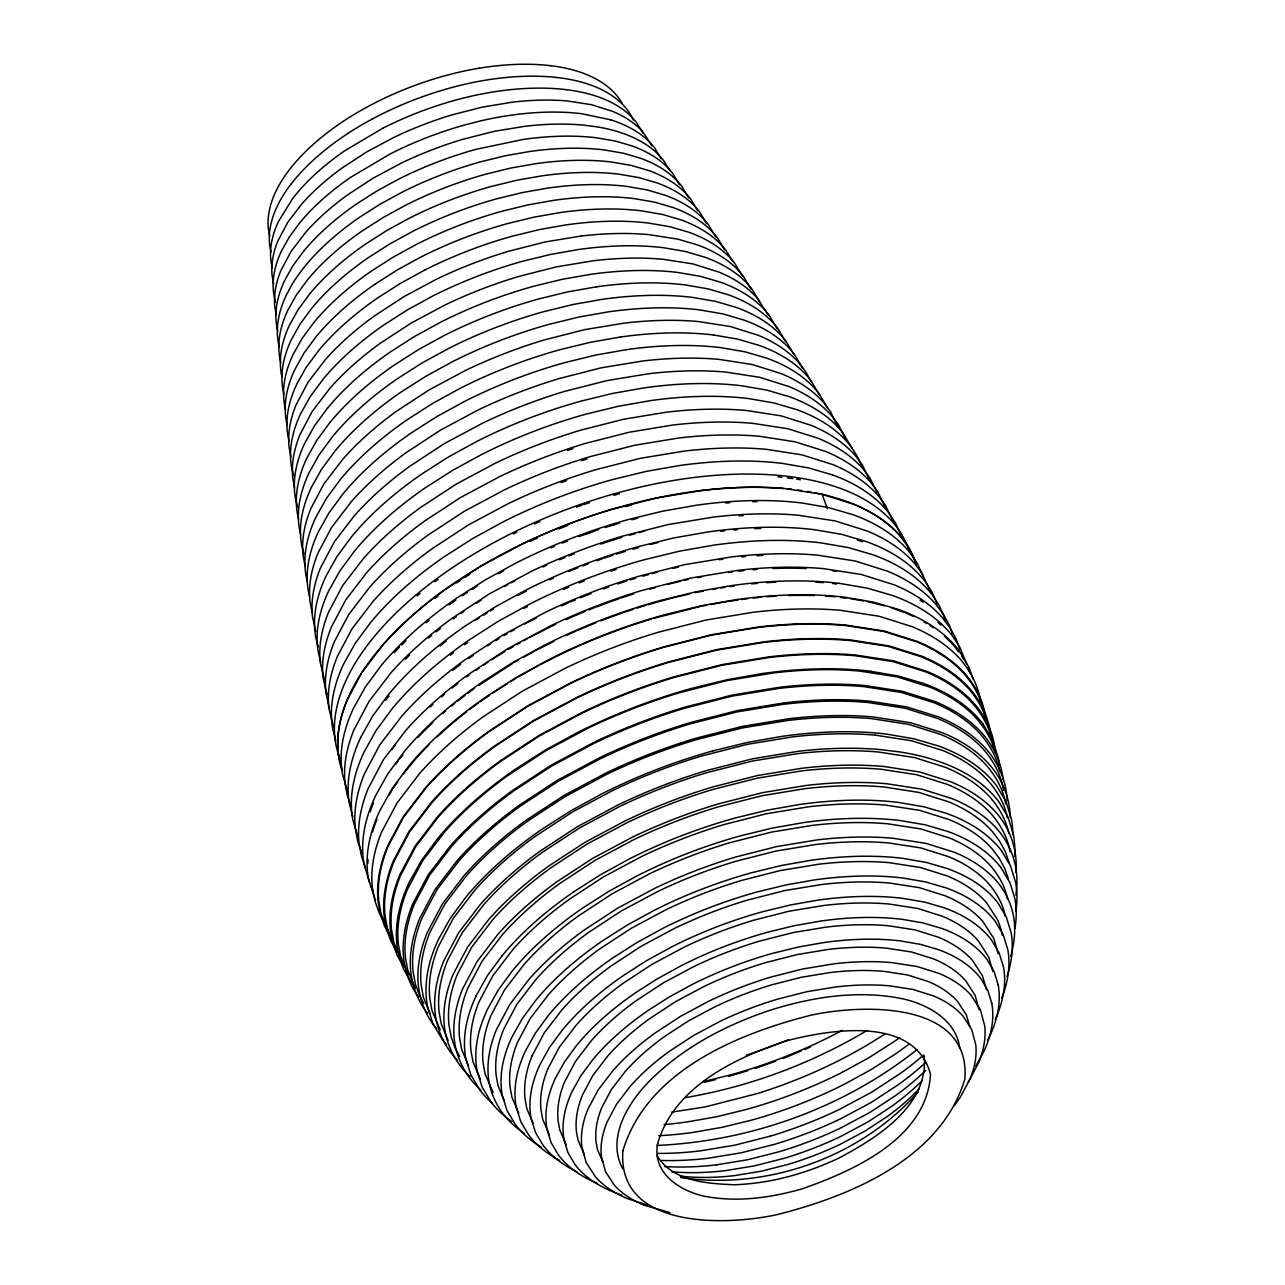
<?xml version="1.0" encoding="UTF-8"?>
<svg xmlns="http://www.w3.org/2000/svg" width="1285" height="1285" viewBox="0 0 1285 1285"><rect width="100%" height="100%" fill="white"/><g stroke="black" fill="none" stroke-linecap="round" stroke-linejoin="round"><path stroke-width="1.5" d="M394.238 860.886L409.658 831.781L432.049 802.531A322.246 163.548 -20.2 0 1 494.918 746.408L533.805 720.933L576.563 698.092A322.246 163.548 -20.2 0 1 669.148 662.257L716.661 650.146L763.451 642.436A322.246 163.548 -20.2 0 1 850.397 640.572L888.385 646.435L921.329 656.812A322.246 163.548 -20.2 0 1 969.42 689.627C978.383 700.357 985.579 712.918 988.229 726.764M532.167 1055.692L544.246 1032.899L561.802 1009.962A252.502 128.147 -20.2 0 1 611.066 965.999L641.536 946.033L675.043 928.139A252.502 128.163 -20.2 0 1 747.597 900.046L784.814 890.569L821.484 884.53A252.502 128.163 -20.2 0 1 889.622 883.052L919.369 887.662L945.198 895.79A252.502 128.163 -20.2 0 1 982.88 921.506L993.803 938.435L998.188 953.695M547.828 1068.911L559.361 1047.146L576.13 1025.253A241.146 122.38 -20.2 0 1 623.177 983.25L652.266 964.2L684.279 947.093A241.146 122.396 -20.2 0 1 753.556 920.269L789.102 911.21L824.135 905.443A241.146 122.396 -20.2 0 1 889.188 904.046L917.618 908.447L942.274 916.205A241.146 122.38 -20.2 0 1 978.254 940.765L988.695 956.939L992.887 971.508M360.7 737.429L372.698 716.002L388.536 694.478A314.777 159.758 -20.2 0 1 465.363 625.907L494.339 607.387L525.469 590.329A314.777 159.758 -20.2 0 1 638.613 546.543L673.517 538.013L708.019 531.942A314.777 159.758 -20.2 0 1 814.256 529.661M476.141 995.779L487.288 975.829L502.049 955.799M987.651 1040.336L989.675 1036.256A240.407 122.011 -20.2 0 0 998.188 984.969M389.243 794.933L392.118 790.05M968.392 1082.034L978.656 1062.647A214.724 108.984 -20.2 0 0 984.744 1026.024L980.407 1009.705L971.107 995.297A214.724 108.984 -20.2 0 0 939.062 973.436L917.105 966.513L891.79 962.61A214.724 108.984 -20.2 0 0 833.853 963.846L802.675 968.986L771.016 977.05A214.724 108.984 -20.2 0 0 709.32 1000.935L680.825 1016.162L654.916 1033.124A214.724 108.984 -20.2 0 0 613.025 1070.534L598.103 1090.017L587.823 1109.405A214.724 108.984 -20.2 0 0 581.752 1146.043L586.088 1162.363L595.389 1176.755A214.724 108.984 -20.2 0 0 627.433 1198.632L647.479 1205.025M975.813 1066.02L983.7 1051.805A227.879 115.65 -20.2 0 0 991.747 1003.183M391.877 749.749L395.314 744.898M395.796 764.189L398.093 760.945M393.065 788.428L397.691 781.89M954.161 1105.855L960.57 1096.78L970.111 1078.757A199.496 101.242 -20.2 0 0 975.765 1044.737L971.733 1029.574L963.091 1016.194A199.496 101.242 -20.2 0 0 933.328 995.875L912.928 989.45L889.413 985.82A199.496 101.242 -20.2 0 0 835.587 986.976L806.627 991.747L777.216 999.248A199.496 101.242 -20.2 0 0 719.889 1021.43L693.418 1035.582L669.34 1051.339A199.496 101.242 -20.2 0 0 630.421 1086.082L616.559 1104.201L607.018 1122.207A199.496 101.258 -20.2 0 0 601.364 1156.243L605.396 1171.406L614.037 1184.786A199.496 101.242 -20.2 0 0 643.801 1205.089M918.165 1091.929C860.613 1157.367 766.776 1190.472 680.745 1177.542M303.678 251.185L292.771 265.979L284.531 280.724A216.523 109.9 -20.2 0 0 276.869 326.92L277.801 331.112M309.701 293.944L298.184 309.573L289.478 325.153A228.714 116.084 -20.2 0 0 281.383 373.951M327.563 408.1L314.52 425.801L304.657 443.437A259.024 131.472 -20.2 0 0 295.502 498.709L297.606 506.981M385.548 700.277L389.066 696.004M399.233 759.307L402.848 754.938M403.458 773.731L415.521 759.098A322.953 163.918 -20.2 0 1 429.158 744.609M917.121 1049.556C843.554 1108.055 750.328 1141.337 656.587 1145.465M449.14 604.882L452.449 602.617M462.359 595.774L467.322 592.369M453.203 618.824L456.255 616.72M460.833 613.571L463.885 611.467M464.64 644.668L467.724 642.548M468.656 658.562L473.314 655.35M475.932 670.368L479.064 668.216M483.754 664.987L488.445 661.743M478.711 685.467L512.811 663.301M480.108 701.771L489.585 695.233M492.733 693.065L507.479 683.572M374.754 284.338L396.904 270.187L420.677 257.161A240.488 122.059 -20.2 0 1 507.109 223.702L533.789 217.197L560.148 212.555A240.488 122.059 -20.2 0 1 641.311 210.82L662.337 214.418L681.211 219.944A240.488 122.059 -20.2 0 1 726.105 250.591L732.739 261.514M573.544 891.967L600.513 874.748L629.489 858.878A292.98 148.707 -20.2 0 1 734.795 818.111L767.29 810.176L799.399 804.522A292.98 148.707 -20.2 0 1 898.279 802.402L923.899 806.803L946.9 813.517A292.98 148.707 -20.2 0 1 1001.577 850.847M866.957 1030.538C811.188 1063.739 749.251 1086.837 685.226 1097.663M472.125 589.381L475.322 587.374M476.349 603.211L481.184 600.191M475.755 620.109L479 618.085M483.867 615.065L487.111 613.041M490.356 611.017L493.601 608.994M487.481 645.809L490.774 643.769M495.705 640.701L498.998 638.645M491.753 659.687L504.989 651.447M510.82 681.484L515.831 678.368M498.291 573.801L501.648 571.905M504.379 586.57L507.768 584.675M503.929 635.577L507.366 633.65M510.82 631.706L514.273 629.762M508.298 649.391L513.502 646.467M516.972 644.524L520.441 642.564M523.911 640.621L527.38 638.661M514.562 662.321L518.048 660.361M523.284 657.422L533.741 651.543M517.502 677.34L538.511 665.518M382.978 128.131L344.862 150.682A199.336 101.162 -20.2 0 0 292.546 198.725L278.492 221.422A199.336 101.162 -20.2 0 0 272.291 267.89M424.548 270.171L400.39 283.407L377.902 297.767A244.311 124.002 -20.2 0 0 318.294 350.998L305.975 367.703L296.674 384.344A244.311 123.986 -20.2 0 0 288.033 436.466L289.077 441.189M544.005 645.439L512.185 662.867L482.534 681.805A321.973 163.42 -20.2 0 0 403.972 751.966L387.749 773.972L375.493 795.897A321.973 163.42 -20.2 0 0 364.105 864.58L369.695 882.763M842.366 1030.361L832.792 1035.341A284.692 144.498 -20.2 0 1 730.458 1074.951L702.397 1081.874M842.334 1072.284L868.805 1057.764L893.461 1042.023A267.794 135.921 -20.2 0 0 899.693 1037.638M513.406 533.934L516.843 532.199M511.141 582.764L514.659 580.981M517.421 595.614L526.272 591.132M523.766 608.496L527.332 606.681M524.617 623.948L536.198 618.069M529.115 637.697L550.751 626.711A319.949 162.392 -20.2 0 1 555.843 624.285M535.411 650.692L553.819 641.36M540.198 664.666L560.356 654.434A322.953 163.918 -20.2 0 1 581.141 644.909M783.095 1058.487L801.278 1050.889M804.924 1049.379L810.369 1047.098M755.195 1068.461L775.658 1061.153M728.836 1076.332L747.661 1070.71M613.796 495.287L619.418 493.729M631.899 519.75L637.617 518.176M629.538 535.251L635.288 533.644M639.127 532.584L644.877 530.994M632.862 549.225L638.645 547.619M642.885 576.178L648.299 574.668M651.913 573.672L657.326 572.178M649.953 589.108L655.398 587.598M647.913 604.721L669.806 598.665M653.149 618.519L700.759 606.375M770.374 1136.117L734.827 1145.176L699.811 1150.942A241.146 122.396 -20.2 0 1 658.097 1153.416M659.735 600.625L695.442 591.919L730.747 585.703A321.973 163.42 -20.2 0 1 839.41 583.374M713.143 750.809L747.661 742.393L781.778 736.401A311.179 157.926 -20.2 0 1 886.795 734.137L913.988 738.811L938.419 745.959A311.179 157.943 -20.2 0 1 996.501 785.601L1005.994 801.583L1011.423 819.139A311.179 157.926 -20.2 0 1 1012.805 834.784M704.373 1082.323L715.665 1079.609M650.226 544.406L657.936 542.607M672.649 568.452L678.496 567.087M668.104 584.161L680.793 581.205M684.423 580.37L688.037 579.519M671.637 598.151L689.852 593.911M697.659 577.64L701.546 576.901M695.33 592.642L703.168 591.18M712.966 589.333L716.885 588.61M702.734 606.006L706.67 605.267M710.605 604.528L722.411 602.328M596.481 286.812L567.713 291.872L538.592 298.971A262.558 133.254 -20.2 0 0 444.224 335.513L418.251 349.729L394.077 365.181A262.558 133.254 -20.2 0 0 330.02 422.379L316.785 440.337L306.794 458.215A262.558 133.254 -20.2 0 0 297.51 514.225L298.634 519.317M620.462 337.007L590.217 342.324L559.601 349.793A276.05 140.113 -20.2 0 0 460.383 388.215L433.077 403.169L407.666 419.392A276.05 140.113 -20.2 0 0 340.316 479.546L326.406 498.419L315.885 517.212A276.05 140.113 -20.2 0 0 306.119 576.114L307.308 581.446M626.421 349.649L595.822 355.046L564.854 362.595A279.247 141.736 -20.2 0 0 464.479 401.466L436.868 416.581L411.152 432.997A279.247 141.736 -20.2 0 0 343.031 493.842L328.96 512.924L318.327 531.942A279.247 141.736 -20.2 0 0 308.448 591.534L309.637 596.931M736.257 599.629L700.855 605.861L665.036 614.583A322.921 163.886 -20.2 0 0 548.984 659.542L517.052 677.018L487.304 696.004A322.921 163.902 -20.2 0 0 408.518 766.374L392.246 788.444L379.958 810.433A322.921 163.886 -20.2 0 0 368.538 879.326L375.541 900.416M762.262 673.549L727.182 679.733L691.699 688.375A320.029 162.424 -20.2 0 0 576.676 732.932L545.033 750.247L515.558 769.072A320.029 162.424 -20.2 0 0 437.478 838.8L421.351 860.677L409.16 882.474A320.029 162.424 -20.2 0 0 397.836 950.755L403.394 968.826L412.212 983.941M581.254 236.022L545.113 241.965L508.426 251.314A248.84 126.299 -20.2 0 0 436.932 278.99L403.908 296.642L373.887 316.303A248.84 126.299 -20.2 0 0 325.346 359.639L308.047 382.223L296.144 404.695A248.84 126.299 -20.2 0 0 289.093 447.132L290.876 456.85M719.07 559.746L722.893 559.2M728.627 572.532L732.466 572.002M720.773 587.968L724.644 587.422M730.442 586.602L734.297 586.056M724.387 601.958L737.959 600.031M741.847 599.485L747.661 598.649M716.677 1164.836L747.854 1159.696L779.513 1151.633A214.724 108.984 -20.2 0 0 841.209 1127.748L869.704 1112.521L895.613 1095.559A214.724 108.984 -20.2 0 0 925.666 1070.517M671.686 1112.119L705.272 1106.899L757.556 1093.503A275.118 139.631 -20.2 0 0 833.708 1063.129A265.738 134.877 -20.2 0 0 884.803 1034.007M777.987 476.815L781.698 477.265M787.255 477.94L792.813 478.614M832.359 570.765L836.246 571.231M832.712 583.551L836.615 584.033M840.679 597.493L846.574 598.2M850.493 598.682L863.632 600.914M875.406 735.165L911.788 740.786L943.335 750.729A308.593 156.625 -20.2 0 1 989.386 782.147C997.963 792.411 1004.87 804.458 1007.408 817.694M883.935 766.486L919.803 772.028L950.932 781.826A304.4 154.489 -20.2 0 1 996.373 812.827C1006.958 825.066 1013.865 840.278 1015.696 856.388A304.4 154.489 -20.2 0 1 1015.953 872.403M679.99 1175.952L685.531 1176.626A182.759 92.761 -20.2 0 0 734.859 1175.566L761.379 1171.197L788.331 1164.322A182.759 92.761 -20.2 0 0 840.856 1143.987L865.094 1131.041L887.148 1116.601A182.759 92.761 -20.2 0 0 919.064 1088.877M550.847 65.712L556.582 66.499A183.883 93.323 -20.2 0 1 577.72 71.35A190.405 96.648 -20.2 0 1 620.35 100.455A183.883 93.323 -20.2 0 1 622.326 103.716M566.155 89.645L572.146 90.464A192.236 97.564 -20.2 0 1 594.248 95.54L599.276 97.226A199.641 101.322 -20.2 0 1 636.541 122.669L640.878 129.383A191.995 97.435 -20.2 0 1 642.628 132.917M713.641 335L737.767 339.144L759.435 345.488A276.05 140.113 -20.2 0 1 810.963 380.649L819.38 394.832M814.272 529.661L841.771 534.383L866.492 541.611A314.777 159.758 -20.2 0 1 925.248 581.72L932.107 592.305L937.134 603.645M839.41 583.358L867.552 588.209L892.818 595.597A321.973 163.42 -20.2 0 1 952.924 636.621L959.943 647.447L966.481 663.59M870.298 671.22L898.247 676.038L923.369 683.379A320.029 162.424 -20.2 0 1 983.105 724.162M796.523 479.064L800.394 479.803M915.177 561.529L907.612 545.852L900.046 535.845A309.813 157.252 -20.2 0 0 853.802 504.298L822.127 494.323L785.601 488.669A309.813 157.252 -20.2 0 0 702.012 490.468L657.02 497.873L611.339 509.519A309.813 157.252 -20.2 0 0 522.32 543.989L481.216 565.946L443.823 590.425A309.813 157.252 -20.2 0 0 383.38 644.395L361.84 672.521L347.03 700.486A309.813 157.252 -20.2 0 0 338.244 753.331L342.212 770.341M867.327 601.605L884.337 605.765M669.903 1212.606L643.801 1205.089M610.68 119.81L581.382 113.674A208.17 105.659 -20.2 0 0 511.109 115.2L503.559 116.341A200.187 101.611 -20.2 0 0 480.622 120.902L465.218 124.838A208.17 105.659 -20.2 0 0 390.399 153.815L350.644 177.314A208.17 105.659 -20.2 0 0 299.855 222.674L289.366 236.906L281.431 251.089A208.17 105.659 -20.2 0 0 274.074 295.502L274.958 299.517A200.444 101.74 -20.2 0 0 275.729 302.152M832.552 474.92L808.65 467.933L782.067 463.355A304.352 154.473 -20.2 0 0 679.331 465.572L645.97 471.434L612.222 479.658A304.352 154.473 -20.2 0 0 502.837 522.031L472.735 538.511L444.706 556.405A304.352 154.473 -20.2 0 0 370.449 622.711L355.126 643.512L343.529 664.249A304.352 154.473 -20.2 0 0 332.767 729.173L335.835 740.803M898.809 609.556L873.463 602.135L845.241 597.284A322.921 163.902 -20.2 0 0 736.241 599.645M621.844 1195.018L617.539 1193.556A227.879 115.65 -20.2 0 1 575.005 1164.531L568.05 1152.822L564.083 1139.972M857.336 539.941L862.46 541.804M891.822 607.966L904.126 612.431M958.61 651.913L954.096 645.953A322.953 163.918 -20.2 0 0 944.459 636.348M418.38 996.774C410.043 985.659 405.482 972.119 403.667 958.449A319.467 162.135 -20.2 0 1 412.726 903.949L428.001 875.101L450.2 846.108A319.467 162.135 -20.2 0 1 512.538 790.468L551.088 765.217L593.477 742.569A319.467 162.135 -20.2 0 1 685.274 707.039L732.37 695.024L778.758 687.395A319.467 162.135 -20.2 0 1 864.95 685.531L902.6 691.362L935.271 701.642A319.467 162.135 -20.2 0 1 982.945 734.169C994.076 747.019 1001.32 762.985 1003.248 779.883M427.664 1013.383C418.107 1001.754 412.726 987.185 410.814 972.36A317.507 161.155 -20.2 0 1 419.81 918.197L435.005 889.525L457.075 860.693A317.507 161.155 -20.2 0 1 519.011 805.406L557.337 780.3L599.469 757.797A317.507 161.155 -20.2 0 1 690.704 722.475L737.51 710.557L783.625 702.959A317.507 161.155 -20.2 0 1 869.286 701.112L906.712 706.895L939.174 717.126A317.507 161.155 -20.2 0 1 986.559 749.46C997.61 762.214 1004.806 778.1 1006.733 794.885A317.507 161.155 -20.2 0 1 1007.151 800.362M436.225 1028.305C426.218 1016.419 420.307 1001.497 418.412 986.141A315.082 159.918 -20.2 0 1 427.343 932.396L442.409 903.933L464.319 875.326A315.082 159.918 -20.2 0 1 525.79 820.456L563.81 795.56L605.62 773.217A315.082 159.918 -20.2 0 1 696.149 738.168L742.601 726.33L788.364 718.797A315.082 159.918 -20.2 0 1 873.382 716.966L910.519 722.716L942.74 732.852A315.082 159.918 -20.2 0 1 989.755 764.944C1000.726 777.602 1007.874 793.359 1009.769 810.032A315.082 159.918 -20.2 0 1 1010.251 817.292M889.381 513.679L895.982 523.927L900.849 534.881M983.137 724.146L992.871 740.594L998.445 758.648A320.029 162.424 -20.2 0 1 999.361 764.993M1001.593 850.847L1010.524 865.897L1015.632 882.426A292.98 148.707 -20.2 0 1 1015.889 911.033M1001.208 867.921L1009.93 882.65L1014.925 898.809A286.571 145.446 -20.2 0 1 1014.941 928.316M656.988 1155.488C672.489 1181.606 706.959 1183.485 733.944 1184.77C770.277 1183.597 805.888 1173.607 838.687 1158.187C877.012 1137.851 928.734 1105.823 924.204 1056.109M622.679 1168.804C606.52 1138.365 627.401 1103.751 648.732 1081.809C681.869 1048.11 724.724 1025.494 769.201 1010.54C811.911 996.967 858.091 989.595 902.504 998.766C927.77 1004.292 956.57 1020.178 959.734 1048.512M961.983 656.394L963.718 659.59M811.06 381.533L805.904 372.04L799.222 363.189A273.609 138.876 -20.2 0 0 758.375 335.337L730.394 326.519L698.157 321.523A273.625 138.876 -20.2 0 0 624.333 323.113L584.595 329.667L544.262 339.947A273.609 138.876 -20.2 0 0 465.636 370.385L429.335 389.773L396.31 411.393A273.609 138.876 -20.2 0 0 342.934 459.05L323.916 483.899L310.825 508.603A273.609 138.876 -20.2 0 0 303.067 555.265L305.043 565.946M768.478 315.435L757.395 298.248A256.213 130.042 -20.2 0 0 719.15 272.163L692.952 263.907L662.755 259.233A256.213 130.042 -20.2 0 0 593.622 260.726L556.421 266.862L518.642 276.484A256.213 130.042 -20.2 0 0 445.028 304.979L411.023 323.145L380.103 343.4A256.213 130.042 -20.2 0 0 330.117 388.022L312.319 411.28L300.048 434.41A256.213 130.042 -20.2 0 0 292.803 478.116L294.65 488.107M651.897 145.847L643.046 132.13A204.556 103.812 -20.2 0 0 612.511 111.313L591.598 104.711L567.488 100.985A204.556 103.812 -20.2 0 0 512.297 102.174L482.598 107.073L452.432 114.75A204.54 103.812 -20.2 0 0 393.66 137.511L366.514 152.016L341.826 168.174A204.556 103.812 -20.2 0 0 301.927 203.801L287.712 222.369L277.929 240.841A204.556 103.812 -20.2 0 0 272.131 275.729L273.609 283.712M602.89 1162.138L597.477 1149.561L596.047 1141.787A199.496 101.258 -20.2 0 1 601.701 1107.75L611.242 1089.744L625.104 1071.626A199.496 101.242 -20.2 0 1 664.024 1036.883L688.101 1021.125L714.572 1006.974A199.496 101.242 -20.2 0 1 771.883 984.792L801.294 977.291L830.271 972.52A199.496 101.242 -20.2 0 1 884.096 971.364L907.612 974.994L928.011 981.419A199.496 101.242 -20.2 0 1 957.775 1001.738L966.416 1015.118L969.725 1026.394M584 1153.866L577.977 1139.956L576.419 1131.587A214.724 108.984 -20.2 0 1 582.507 1094.948L592.787 1075.561L607.709 1056.077A214.724 108.984 -20.2 0 1 649.6 1018.668L675.508 1001.706L704.003 986.478A214.724 108.984 -20.2 0 1 765.699 962.593L797.359 954.53L828.536 949.39A214.724 108.984 -20.2 0 1 886.473 948.153L911.788 952.057L933.745 958.979A214.724 108.984 -20.2 0 1 965.79 980.84L975.074 995.249L979.122 1009.881M566.171 1144.726L559.762 1129.9L558.108 1120.986A228.585 116.019 -20.2 0 1 564.581 1082.002L575.519 1061.362L591.405 1040.609A228.569 116.019 -20.2 0 1 635.995 1000.806L663.59 982.736L693.916 966.529A228.585 116.019 -20.2 0 1 759.596 941.102L793.295 932.524L826.48 927.063A228.585 116.019 -20.2 0 1 888.16 925.73L915.097 929.89L938.468 937.247A228.585 116.019 -20.2 0 1 972.584 960.538L982.479 975.861L986.446 989.675M549.514 1135.073L542.736 1119.444L541.001 1110.047A241.146 122.396 -20.2 0 1 547.828 1068.911M532.986 1123.218L526.834 1108.618L525.019 1098.771A252.502 128.163 -20.2 0 1 532.167 1055.692M518.706 1113.228L511.976 1097.422L510.081 1087.174A262.75 133.351 -20.2 0 1 517.534 1042.344L530.095 1018.636L548.358 994.767A262.75 133.351 -20.2 0 1 599.629 949.005L631.337 928.252L666.192 909.619A262.75 133.351 -20.2 0 1 741.686 880.402L780.429 870.523L818.577 864.243A262.75 133.351 -20.2 0 1 889.477 862.717L920.445 867.504L947.318 875.968A262.75 133.351 -20.2 0 1 986.527 902.712L997.899 920.333L1001.32 930.067M504.202 1100.683L498.098 1085.889L496.138 1075.288A271.938 138.025 -20.2 0 1 503.849 1028.899L516.859 1004.34L535.749 979.652A271.938 138.025 -20.2 0 1 588.803 932.284L621.619 910.792L657.711 891.517A271.938 138.025 -20.2 0 1 735.855 861.271L775.947 851.056L815.429 844.55A271.938 138.025 -20.2 0 1 888.802 842.976L920.847 847.923L948.667 856.677A271.938 138.025 -20.2 0 1 989.241 884.369C996.903 893.557 1003.071 904.351 1005.207 916.221M493.183 1092.523L485.136 1074.051L483.112 1063.113A280.146 142.185 -20.2 0 1 491.047 1015.327L504.459 990.044L523.927 964.601A280.146 142.185 -20.2 0 1 578.587 915.803L612.383 893.669L649.567 873.8A280.146 142.185 -20.2 0 1 730.057 842.639L771.369 832.118L812.04 825.42A280.162 142.185 -20.2 0 1 887.63 823.797L920.654 828.905L949.31 837.916A280.146 142.185 -20.2 0 1 991.104 866.443C999.007 875.904 1005.352 887.019 1007.552 899.243M480.381 1079.207L473.025 1061.908L470.952 1050.696A287.454 145.896 -20.2 0 1 479.096 1001.674L492.846 975.717L512.827 949.615A287.454 145.896 -20.2 0 1 568.902 899.548L603.597 876.836L641.729 856.453A287.454 145.896 -20.2 0 1 724.322 824.488L766.711 813.678L808.442 806.819A287.454 145.896 -20.2 0 1 886.008 805.149L919.883 810.385L949.278 819.637A287.454 145.896 -20.2 0 1 992.181 848.903L999.2 858.203L1004.613 868.178L1008.356 878.828M468.302 1065.49L461.717 1049.508L459.596 1038.039A293.88 149.156 -20.2 0 1 467.917 987.908L481.971 961.373L502.403 934.693A293.88 149.156 -20.2 0 1 559.73 883.502L595.196 860.291L634.196 839.458A293.88 149.156 -20.2 0 1 718.636 806.755L761.973 795.72L804.651 788.701A293.88 149.156 -20.2 0 1 883.935 786.982L918.582 792.347L948.635 801.808A293.88 149.156 -20.2 0 1 992.486 831.732L999.666 841.225L1005.207 851.441L1009.03 862.315M459.741 1056.591L455.051 1047.918L451.147 1036.834L448.979 1025.157A299.517 152.016 -20.2 0 1 457.476 974.062L471.804 947.029L492.621 919.835A299.517 152.016 -20.2 0 1 551.056 867.664L587.197 843.988L626.935 822.769A299.517 152.016 -20.2 0 1 712.998 789.44L757.154 778.196L800.651 771.032A299.517 152.016 -20.2 0 1 881.462 769.297L916.767 774.743L947.398 784.396A299.517 152.016 -20.2 0 1 992.1 814.899C1000.983 825.5 1007.938 838.109 1010.042 851.907M383.283 920.285L378.93 912.221L374.706 900.223L372.361 887.566A324.479 164.689 -20.2 0 1 381.549 832.214L397.081 802.916L419.617 773.458A324.479 164.689 -20.2 0 1 482.935 716.934L522.096 691.298L565.143 668.296A324.479 164.689 -20.2 0 1 658.386 632.204L706.22 619.996L753.331 612.254A324.479 164.689 -20.2 0 1 840.888 610.359L879.133 616.27L912.318 626.727A324.479 164.689 -20.2 0 1 960.746 659.767C970.593 671.461 978.158 685.483 980.359 700.759M448.112 1040.497L441.285 1023.936L439.084 1012.066A304.4 154.489 -20.2 0 1 447.71 960.136L462.263 932.653L483.433 905.026A304.4 154.489 -20.2 0 1 542.816 852.003L579.551 827.942L619.948 806.37A304.4 154.489 -20.2 0 1 707.409 772.51L752.287 761.073L796.491 753.797A304.4 154.489 -20.2 0 1 878.619 752.03L914.486 757.572L945.615 767.37A304.4 154.489 -20.2 0 1 991.04 798.37C999.505 808.506 1006.316 820.376 1008.821 833.451M388.873 932.653L381.179 914.278L378.85 901.668A323.226 164.046 -20.2 0 1 388.022 846.526L403.474 817.34L425.945 787.994A323.226 164.046 -20.2 0 1 489.007 731.695L528.007 706.156L570.909 683.251A323.226 164.046 -20.2 0 1 663.783 647.287L711.424 635.143L758.375 627.417A323.226 164.046 -20.2 0 1 845.578 625.538L883.678 631.433L916.735 641.841A323.226 164.046 -20.2 0 1 964.971 674.753C974.351 685.965 981.788 699.233 984.165 713.801M389.917 936.155L384.697 926.501L380.472 914.518L378.143 901.877A323.997 164.432 -20.2 0 1 387.315 846.606L402.815 817.356L425.335 787.946A323.997 164.448 -20.2 0 1 488.541 731.518L527.653 705.915L570.636 682.945A323.997 164.432 -20.2 0 1 663.735 646.901L711.504 634.726L758.552 626.984A323.997 164.432 -20.2 0 1 845.964 625.104L884.144 630.999L917.281 641.44A323.997 164.448 -20.2 0 1 965.629 674.432C975.941 686.559 983.491 701.289 985.547 717.175M396.824 949.936L391.62 940.347L387.427 928.413L385.098 915.852A322.246 163.548 -20.2 0 1 394.238 860.886M440.225 1029.895L432.065 1010.813L429.833 998.782A308.593 156.625 -20.2 0 1 438.571 946.145L453.332 918.277L474.791 890.264A308.593 156.625 -20.2 0 1 534.994 836.519L572.227 812.12L613.186 790.259A308.593 156.625 -20.2 0 1 701.851 755.933L747.34 744.336L792.154 736.947A308.593 156.625 -20.2 0 1 875.406 735.165M396.808 951.928L390.72 940.7L386.512 928.734L384.167 916.125A323.226 164.046 -20.2 0 1 393.338 860.982L408.791 831.797L431.262 802.45A323.226 164.046 -20.2 0 1 494.323 746.167L533.323 720.612L576.226 697.707A323.226 164.046 -20.2 0 1 669.1 661.743L716.741 649.6L763.692 641.874A323.226 164.046 -20.2 0 1 850.895 639.994L888.995 645.889L922.052 656.298A323.226 164.046 -20.2 0 1 970.287 689.21C981.049 701.755 988.502 717.175 990.478 733.655M400.663 959.14L393.885 942.483L391.572 929.955A321.009 162.922 -20.2 0 1 400.663 875.197L416.035 846.221L438.346 817.067A321.009 162.922 -20.2 0 1 500.973 761.17L539.7 735.791L582.314 713.047A321.009 162.922 -20.2 0 1 674.545 677.34L721.865 665.277L768.478 657.599A321.009 162.922 -20.2 0 1 855.103 655.736L892.93 661.582L925.762 671.91A321.009 162.922 -20.2 0 1 973.661 704.614C982.591 715.295 989.771 727.808 992.406 741.59M430.025 1013.688L423.44 997.481L421.191 985.306A312.126 158.424 -20.2 0 1 430.025 932.059L444.963 903.885L466.664 875.551A312.126 158.424 -20.2 0 1 527.557 821.179L565.223 796.523L606.649 774.389A312.126 158.424 -20.2 0 1 696.325 739.678L742.345 727.936L787.673 720.483A312.126 158.424 -20.2 0 1 871.889 718.668L908.672 724.354L940.588 734.41A312.126 158.424 -20.2 0 1 987.169 766.197C996.228 777.023 1003.424 789.841 1005.705 803.896M408.244 974.608L400.647 956.442L398.35 943.977A319.467 162.135 -20.2 0 1 407.393 889.493L422.685 860.645L444.883 831.636A319.467 162.135 -20.2 0 1 507.206 775.995L545.772 750.761L588.161 728.113A319.467 162.135 -20.2 0 1 679.942 692.583L727.053 680.568L773.441 672.938A319.467 162.135 -20.2 0 1 859.633 671.075L897.283 676.906L929.955 687.186A319.467 162.135 -20.2 0 1 977.628 719.712L985.434 730.041L991.458 741.14L995.618 752.962M423.713 1003.457L419.472 995.634L415.36 983.973L413.095 971.669A315.082 159.918 -20.2 0 1 422.026 917.924L437.093 889.477L459.002 860.87A315.082 159.918 -20.2 0 1 520.473 806L558.493 781.103L600.304 758.76A315.082 159.918 -20.2 0 1 690.832 723.712L737.285 711.874L783.047 704.341A315.082 159.918 -20.2 0 1 868.066 702.51L905.202 708.244L937.424 718.395A315.082 159.918 -20.2 0 1 984.438 750.488C994.012 761.844 1001.352 775.465 1003.473 790.307M403.008 965.999L396.953 954.803L392.744 942.869L390.431 930.308A322.246 163.548 -20.2 0 1 399.555 875.342L414.975 846.237L437.366 816.987A322.246 163.548 -20.2 0 1 500.234 760.865L539.122 735.389L581.88 712.549A322.246 163.548 -20.2 0 1 674.464 676.713L721.977 664.602L768.767 656.892A322.246 163.548 -20.2 0 1 855.714 655.029L893.701 660.892L926.646 671.268A322.246 163.548 -20.2 0 1 974.737 704.084C984.985 716.163 992.486 730.796 994.542 746.601M415.344 988.342L407.795 970.287L405.498 957.903A317.507 161.155 -20.2 0 1 414.493 903.74L429.688 875.069L451.758 846.237A317.507 161.155 -20.2 0 1 513.695 790.95L552.02 765.844L594.152 743.34A317.507 161.155 -20.2 0 1 685.387 708.019L732.193 696.101L778.292 688.503A317.507 161.155 -20.2 0 1 863.97 686.656L901.395 692.438L933.858 702.67A317.507 161.155 -20.2 0 1 981.242 735.004C990.06 745.573 997.16 757.957 999.778 771.578M852.035 448.256L843.249 433.447A288.386 146.362 -20.2 0 0 789.392 396.728L766.76 390.094L741.557 385.757A288.386 146.362 -20.2 0 0 644.219 387.861L612.608 393.419L580.627 401.209A288.386 146.362 -20.2 0 0 476.976 441.349L448.449 456.962L421.898 473.924A288.386 146.378 -20.2 0 0 351.544 536.761L337.007 556.469L326.021 576.114A288.386 146.362 -20.2 0 0 315.821 637.649L318.182 646.837M827.652 408.148L819.139 393.804A279.247 141.736 -20.2 0 0 767 358.242L745.091 351.817L720.692 347.625A279.247 141.736 -20.2 0 0 626.421 349.665M802.659 368.281L794.451 354.435A269.432 136.756 -20.2 0 0 744.127 320.126L722.989 313.925L699.458 309.862A269.432 136.756 -20.2 0 0 608.496 311.837L578.973 317.026L549.08 324.318A269.432 136.756 -20.2 0 0 452.256 361.824L425.608 376.409L400.791 392.246A269.448 136.756 -20.2 0 0 335.064 450.955L321.475 469.378L311.211 487.722A269.432 136.756 -20.2 0 0 301.686 545.209M794.21 355.029L786.099 341.36A266.027 135.021 -20.2 0 0 736.417 307.484L715.536 301.365L692.294 297.365A266.027 135.021 -20.2 0 0 602.504 299.309L573.335 304.433L543.844 311.629A266.027 135.021 -20.2 0 0 448.224 348.653L421.914 363.061L397.418 378.706A266.027 135.021 -20.2 0 0 332.51 436.675L319.098 454.858L308.978 472.976A266.027 135.021 -20.2 0 0 299.566 529.725L300.706 534.881M785.681 341.81L777.682 328.317A262.558 133.254 -20.2 0 0 728.659 294.891L708.051 288.852L685.114 284.901A262.558 133.254 -20.2 0 0 596.481 286.812M777.12 328.607L769.217 315.307A259.024 131.472 -20.2 0 0 720.853 282.314L700.518 276.355L677.886 272.468A259.024 131.472 -20.2 0 0 590.457 274.364L562.059 279.343L533.339 286.346A259.024 131.472 -20.2 0 0 440.241 322.406L414.621 336.429L390.769 351.656A259.024 131.472 -20.2 0 0 327.579 408.1M759.804 302.28L752.127 289.35A251.78 127.793 -20.2 0 0 705.112 257.289L685.355 251.491L663.349 247.7A251.78 127.793 -20.2 0 0 578.362 249.547L550.767 254.398L522.85 261.208A251.78 127.793 -20.2 0 0 432.354 296.241L407.457 309.878L384.279 324.687A251.78 127.793 -20.2 0 0 322.84 379.541L310.151 396.76L300.562 413.899A251.78 127.793 -20.2 0 0 291.663 467.628L293.719 475.659M751.066 289.141L743.501 276.404A248.069 125.898 -20.2 0 0 697.177 244.809L677.709 239.106L648.395 234.577A248.84 126.299 -20.2 0 0 581.254 236.022M742.28 276.034L734.827 263.473A244.311 124.002 -20.2 0 0 689.21 232.36L670.047 226.754L648.7 223.076A244.311 124.002 -20.2 0 0 566.235 224.859L539.459 229.565L512.362 236.167A244.311 123.986 -20.2 0 0 424.548 270.171M724.547 249.852L717.351 237.693A236.617 120.099 -20.2 0 0 673.163 207.576L654.595 202.131L633.923 198.565A236.617 120.083 -20.2 0 0 554.044 200.299L528.119 204.861L501.873 211.254A236.617 120.099 -20.2 0 0 416.838 244.182L393.435 257L371.654 270.91A236.617 120.083 -20.2 0 0 313.909 322.471L301.991 338.646L292.98 354.756A236.617 120.099 -20.2 0 0 284.611 405.241M715.616 236.793L708.533 224.843A232.697 118.108 -20.2 0 0 665.084 195.208L646.821 189.859L626.486 186.357A232.697 118.108 -20.2 0 0 547.94 188.06L522.433 192.541L496.636 198.838A232.697 118.108 -20.2 0 0 412.999 231.22L389.998 243.829L368.57 257.498A232.697 118.108 -20.2 0 0 311.789 308.207L300.064 324.109L291.197 339.963A232.697 118.108 -20.2 0 0 282.973 389.612L283.969 394.11M706.638 223.751L699.683 212.009A228.73 116.084 -20.2 0 0 656.956 182.872L639.014 177.619L619.033 174.182A228.714 116.084 -20.2 0 0 541.836 175.852L516.763 180.253L491.4 186.437A228.714 116.084 -20.2 0 0 409.192 218.273L386.576 230.657L365.518 244.118A228.714 116.084 -20.2 0 0 309.701 293.944M697.626 210.74L690.784 199.191A224.698 114.044 -20.2 0 0 648.813 170.568L631.176 165.412L611.548 162.022A224.698 114.044 -20.2 0 0 535.7 163.677L511.077 167.998L486.148 174.069A224.698 114.044 -20.2 0 0 405.401 205.343L383.171 217.518L362.482 230.722A224.698 114.044 -20.2 0 0 307.661 279.68L296.337 295.052L287.776 310.344A224.698 114.044 -20.2 0 0 279.841 358.29M688.551 197.729L681.837 186.389A220.635 111.988 -20.2 0 0 640.637 158.296L623.321 153.22L604.046 149.895A220.635 111.988 -20.2 0 0 529.565 151.518L505.39 155.758L480.911 161.733A220.635 111.988 -20.2 0 0 401.627 192.445L379.798 204.379L359.479 217.358A220.635 111.988 -20.2 0 0 305.653 265.433L301.654 270.444A212.186 107.699 -20.2 0 0 291.422 285.543L286.137 295.534A220.635 111.988 -20.2 0 0 278.331 342.613L279.279 346.886M679.46 184.735L672.858 173.603A216.523 109.9 -20.2 0 0 632.413 146.04L615.435 141.061L596.513 137.8A216.523 109.9 -20.2 0 0 523.429 139.39L475.675 149.413A216.523 109.9 -20.2 0 0 397.868 179.547L376.457 191.272L356.507 203.994A216.523 109.9 -20.2 0 0 303.678 251.185M669.694 170.503L663.831 160.85A212.362 107.779 -20.2 0 0 624.173 133.801L618.856 131.986A204.492 103.796 -20.2 0 0 595.34 126.605L582.41 125.031A213.021 108.117 -20.2 0 0 524.939 126.283L494.002 131.375L462.6 139.374A213.021 108.117 -20.2 0 0 401.386 163.066L373.116 178.165L347.416 194.999A213.021 108.117 -20.2 0 0 305.862 232.103L291.052 251.442L280.853 270.669A213.021 108.117 -20.2 0 0 274.829 307.019L276.355 315.323M661.116 158.794L654.772 148.096A207.833 105.482 -20.2 0 0 610.68 119.826M922.951 576.017L917.988 564.822L911.226 554.349A310.97 157.83 -20.2 0 0 853.144 514.755L828.745 507.607L801.583 502.933A310.97 157.83 -20.2 0 0 696.615 505.198L662.53 511.189L628.044 519.606A310.954 157.83 -20.2 0 0 516.281 562.878L485.537 579.728L456.898 598.007A310.97 157.83 -20.2 0 0 381.019 665.759L365.358 687.009L353.52 708.196A310.954 157.83 -20.2 0 0 342.517 774.534L347.352 790.677M862.123 467.017L857.464 456.528L851.136 446.73A291.277 147.839 -20.2 0 0 796.732 409.626L773.875 402.944L748.432 398.559A291.277 147.839 -20.2 0 0 650.114 400.679L618.181 406.301L585.88 414.172A291.277 147.839 -20.2 0 0 481.2 454.713L452.4 470.487L425.576 487.609A291.277 147.839 -20.2 0 0 354.515 551.072L339.834 570.99L328.735 590.827A291.277 147.839 -20.2 0 0 318.439 652.973L320.816 662.257M357.728 836.166L352.797 819.734A316.993 160.882 -20.2 0 1 364.04 752.078L376.087 730.506L392.053 708.838A316.993 160.882 -20.2 0 1 469.427 639.769L498.596 621.121L529.934 603.95A316.993 160.882 -20.2 0 1 643.881 559.842L679.042 551.265L713.785 545.145A316.993 160.882 -20.2 0 1 820.778 542.848L848.486 547.603L873.366 554.895A316.993 160.882 -20.2 0 1 932.541 595.276L939.447 605.942L945.439 620.334M822.127 494.323L827.444 508.78M968.071 667.606L969.87 672.73M959.799 649.375L956.217 639.175L950.161 627.996L942.29 617.603A321.635 163.243 -20.2 0 0 894.296 584.852L861.4 574.491L823.492 568.629A321.635 163.243 -20.2 0 0 736.707 570.492L690.013 578.186L642.596 590.265A321.635 163.243 -20.2 0 0 550.173 626.052L507.495 648.845L468.672 674.272A321.635 163.243 -20.2 0 0 405.931 730.282L383.572 759.483L368.185 788.524A321.635 163.243 -20.2 0 0 359.077 843.378L361.39 855.938L365.582 867.841M952.33 633.762L949.358 625.313L943.335 614.182L935.512 603.854A319.965 162.392 -20.2 0 0 887.758 571.263L855.039 560.967L817.324 555.136A319.965 162.392 -20.2 0 0 731.004 556.999L684.536 564.645L637.36 576.66A319.949 162.392 -20.2 0 0 545.434 612.254L502.981 634.935L464.367 660.217A319.949 162.392 -20.2 0 0 401.948 715.938L379.701 744.995L364.394 773.891A319.949 162.392 -20.2 0 0 355.335 828.456L357.632 840.936L361.808 852.79M930.163 590.731L921.923 573.174L914.245 563.039A313.893 159.308 -20.2 0 0 867.407 531.074L835.298 520.955L798.306 515.237A313.893 159.308 -20.2 0 0 713.609 517.068L668.023 524.569L621.747 536.359A313.893 159.308 -20.2 0 0 531.556 571.279L489.906 593.541L452.031 618.342A313.893 159.308 -20.2 0 0 390.785 673.003L368.972 701.514L353.953 729.848A313.893 159.308 -20.2 0 0 345.055 783.4L347.319 795.64L351.415 807.253M893.059 521.324L885.397 505.198L877.992 495.416A302.858 153.702 -20.2 0 0 832.792 464.576L801.824 454.826L766.133 449.3A302.858 153.718 -20.2 0 0 684.407 451.067L640.428 458.295L595.79 469.684A302.858 153.718 -20.2 0 0 508.764 503.367L468.575 524.842L432.033 548.775A302.858 153.718 -20.2 0 0 372.939 601.525L351.897 629.008L337.409 656.362A302.858 153.702 -20.2 0 0 328.832 708.019L333.634 727.31M885.413 507.72L877.8 491.737L870.459 482.02A300.321 152.433 -20.2 0 0 825.629 451.437L794.917 441.767L759.531 436.29A300.321 152.433 -20.2 0 0 678.496 438.04L634.886 445.22L590.602 456.512A300.321 152.433 -20.2 0 0 504.314 489.922L464.463 511.205L428.226 534.929A300.321 152.433 -20.2 0 0 369.63 587.245L348.749 614.503L334.389 641.633A300.321 152.433 -20.2 0 0 325.876 692.856L329.345 708.276M877.012 492.316L870.122 478.293L862.845 468.672A297.702 151.1 -20.2 0 0 818.4 438.362L787.962 428.772L752.882 423.343A297.702 151.1 -20.2 0 0 672.553 425.078L629.329 432.194L585.446 443.389A297.702 151.1 -20.2 0 0 499.897 476.494L460.399 497.6L424.468 521.132A297.702 151.1 -20.2 0 0 366.402 572.981L345.697 599.999L331.466 626.887A297.702 151.1 -20.2 0 0 323.033 677.661L327.113 694.783M869.833 480.606L862.347 464.897L855.135 455.372A294.972 149.719 -20.2 0 0 811.108 425.335L780.959 415.826L746.183 410.461A294.972 149.719 -20.2 0 0 666.594 412.164L623.755 419.215L580.274 430.298A294.972 149.719 -20.2 0 0 495.528 463.114L456.368 484.027L420.773 507.334A294.972 149.719 -20.2 0 0 363.237 558.718L342.726 585.494L328.607 612.126A294.972 149.719 -20.2 0 0 320.254 662.45L324.302 679.412M845.225 438.394L838.591 424.917L831.588 415.665A286.298 145.301 -20.2 0 0 788.861 386.512L759.58 377.292L725.832 372.072A286.298 145.301 -20.2 0 0 648.588 373.742L607.018 380.585L564.806 391.331A286.298 145.301 -20.2 0 0 482.55 423.183L444.562 443.486L410.011 466.102A286.298 145.301 -20.2 0 0 354.162 515.96L334.261 541.965L320.559 567.809A286.298 145.301 -20.2 0 0 312.448 616.639L315.757 631.337M837.691 426.732L830.512 411.65L823.589 402.494A283.246 143.759 -20.2 0 0 781.312 373.662L752.351 364.538L718.974 359.366A283.246 143.759 -20.2 0 0 642.548 361.021L601.428 367.783L559.666 378.433A283.246 143.759 -20.2 0 0 478.277 409.931L440.691 430.009L406.51 452.4A283.246 143.759 -20.2 0 0 351.255 501.728L331.578 527.444L318.021 553.016A283.246 143.759 -20.2 0 0 309.99 601.332L312.046 612.383M371.397 886.971L373.212 892.095M973.163 679.251L968.938 667.268L959.108 650.676A322.921 163.886 -20.2 0 0 898.793 609.556M303.886 553.803L301.67 545.209M352.749 816.617L349.552 804.603A314.777 159.758 -20.2 0 1 360.716 737.429M998.204 984.969L994.012 971.396L986.687 959.044A240.407 122.011 -20.2 0 0 941.793 928.429L922.935 922.903L901.925 919.289A240.407 122.011 -20.2 0 0 820.778 921.04L794.435 925.666L767.771 932.171A240.407 122.011 -20.2 0 0 681.371 965.629L657.599 978.656L635.449 992.791A240.407 122.011 -20.2 0 0 576.804 1045.171L564.693 1061.603L555.538 1077.97A240.407 122.011 -20.2 0 0 547.024 1129.258M991.763 1003.183L987.796 990.317L980.857 978.608A227.879 115.65 -20.2 0 0 938.291 949.583L920.413 944.346L900.512 940.925A227.879 115.65 -20.2 0 0 823.589 942.596L798.611 946.981L773.345 953.133A227.879 115.65 -20.2 0 0 691.442 984.856L668.907 997.192L647.929 1010.588A227.879 115.666 -20.2 0 0 592.321 1060.254L580.836 1075.818L572.162 1091.334A227.879 115.65 -20.2 0 0 564.099 1139.956M547.008 1129.274L551.201 1142.831L558.525 1155.183A240.407 122.011 -20.2 0 0 597.637 1183.549M502.242 1095.109L506.965 1110.417L515.221 1124.343A271.103 137.591 -20.2 0 0 541.627 1147.457M279.825 358.29L280.805 362.643M281.367 373.967L282.025 376.907M284.595 405.241L285.623 409.819M287.326 425.512L286.282 420.87A240.488 122.059 -20.2 0 1 294.827 369.55L303.967 353.166L316.078 336.734A240.488 122.059 -20.2 0 1 374.77 284.338M1001.625 931.77L1002.268 935.191M405.53 659.157A311.918 158.312 -20.2 0 1 409.754 654.997M428.644 637.986A311.918 158.312 -20.2 0 1 431.583 635.545M436.049 631.915A311.918 158.312 -20.2 0 1 440.61 628.301M543.057 566.99A311.918 158.312 -20.2 0 1 546.687 565.352M559.537 559.762A311.918 158.312 -20.2 0 1 565.095 557.449M568.805 555.939A311.918 158.312 -20.2 0 1 574.411 553.723M600.85 544.069A311.918 158.312 -20.2 0 1 621.86 537.371M739.132 515.831A311.918 158.312 -20.2 0 1 743.067 515.606M440.08 645.953A313.893 159.308 -20.2 0 1 446.216 641.119M549.595 579.808A313.893 159.308 -20.2 0 1 553.257 578.154M569.078 571.391A313.893 159.308 -20.2 0 1 577.736 567.89M582.94 565.866A313.893 159.308 -20.2 0 1 588.193 563.89M596.963 560.678A313.893 159.308 -20.2 0 1 602.247 558.83M604.014 558.22A313.893 159.308 -20.2 0 1 612.865 555.265M616.414 554.124A313.893 159.308 -20.2 0 1 625.297 551.361M720.805 531.315A313.893 159.308 -20.2 0 1 724.515 530.898M733.783 529.998A313.893 159.308 -20.2 0 1 737.462 529.693M754.938 528.649A313.893 159.308 -20.2 0 1 760.768 528.456M620.462 337.023A276.05 140.113 -20.2 0 1 713.641 335M566.139 89.661A199.336 101.162 -20.2 0 0 491.512 92.215A192.011 97.451 -20.2 0 0 469.523 96.584L462.134 98.383A199.336 101.162 -20.2 0 0 382.994 128.147M479.45 68.169A183.883 93.323 -20.2 0 0 451.34 74.064L444.273 75.944A190.662 96.761 -20.2 0 0 369.229 105.868A183.883 93.323 -20.2 0 0 344.878 120.26A190.405 96.648 -20.2 0 0 289.157 170.054A183.883 93.323 -20.2 0 0 277.849 187.433L275.697 191.754A190.662 96.761 -20.2 0 0 269.77 236.199M479.45 68.169A190.662 96.761 -20.2 0 1 550.831 65.728M347.849 133.463A188.076 95.459 -20.2 0 1 372.746 118.734M372.746 118.75A194.758 98.849 -20.2 0 1 456.737 86.24A188.076 95.459 -20.2 0 1 485.489 80.184A194.758 98.849 -20.2 0 1 564.356 78.497A188.076 95.459 -20.2 0 1 586.008 83.429A194.758 98.849 -20.2 0 1 629.618 113.209A188.076 95.459 -20.2 0 1 633.328 120.003M290.844 184.381A194.758 98.849 -20.2 0 1 347.866 133.479M290.812 184.381A188.076 95.459 -20.2 0 0 279.279 202.179A194.758 98.849 -20.2 0 0 271.039 252.037M567.52 450.489A294.972 149.719 -20.2 0 1 572.933 448.706M581.623 460.656A297.702 151.1 -20.2 0 1 587.1 458.954M561.095 482.582A300.321 152.433 -20.2 0 1 566.557 480.606M762.262 673.565A320.029 162.424 -20.2 0 1 870.282 671.236M713.143 750.825A311.179 157.943 -20.2 0 0 601.316 794.13L570.54 810.98L541.885 829.275A311.179 157.926 -20.2 0 0 465.957 897.075L450.28 918.341L438.426 939.528A311.179 157.943 -20.2 0 0 427.423 1005.93L432.82 1023.486L442.297 1039.485A311.179 157.926 -20.2 0 0 446.345 1044.416M788.107 1039.902A286.571 145.446 -20.2 0 1 746.36 1055.13M457.219 1060.093A308.593 156.625 -20.2 0 1 454.745 1057.378C444.016 1044.994 437.012 1029.558 435.149 1013.239A308.593 156.625 -20.2 0 1 443.903 960.602L458.665 932.733L480.108 904.72A308.593 156.625 -20.2 0 1 540.31 850.975L577.543 826.592L618.503 804.715A308.593 156.625 -20.2 0 1 707.168 770.39L752.657 758.792L797.471 751.404A308.593 156.625 -20.2 0 1 880.739 749.621L899.468 751.886A296.225 150.345 -20.2 0 1 933.52 759.692L941.246 762.31A307.645 156.144 -20.2 0 1 998.67 801.503L1008.066 817.292L1013.415 834.656A307.645 156.144 -20.2 0 1 1014.588 856.533M883.935 766.486A304.4 154.489 -20.2 0 0 801.808 768.253L757.604 775.53L712.725 786.966A304.4 154.489 -20.2 0 0 625.265 820.826L584.868 842.398L548.133 866.459A304.4 154.489 -20.2 0 0 488.75 919.482L467.595 947.109L453.027 974.592A304.4 154.489 -20.2 0 0 444.401 1026.522C446.232 1042.617 453.139 1057.844 463.74 1070.068A304.4 154.489 -20.2 0 0 470.053 1076.621M480.895 1090.146A299.517 152.016 -20.2 0 1 473.33 1082.468C462.905 1070.437 456.111 1055.451 454.296 1039.613A299.517 152.016 -20.2 0 1 462.793 988.518L477.12 961.485L497.938 934.291A299.517 152.016 -20.2 0 1 556.373 882.12L592.514 858.444L632.268 837.226A299.517 152.016 -20.2 0 1 718.315 803.912L762.471 792.652L805.968 785.488A299.517 152.016 -20.2 0 1 886.779 783.754L922.084 789.199L952.715 798.852A299.517 152.016 -20.2 0 1 997.417 829.355C1007.842 841.386 1014.636 856.356 1016.435 872.21A299.517 152.016 -20.2 0 1 1015.889 895.211M502.066 955.799A292.98 148.707 -20.2 0 1 573.56 891.967M476.157 995.779A292.98 148.707 -20.2 0 0 465.78 1058.294L470.856 1074.838L479.787 1089.889A292.98 148.707 -20.2 0 0 492.348 1103.285M842.334 1072.268A267.794 135.921 -20.2 0 1 746.087 1109.533L716.387 1116.793L687.025 1121.95A267.794 135.921 -20.2 0 1 664.056 1124.568M511.832 1121.66A286.571 145.446 -20.2 0 1 490.838 1101.727L482.084 1087.014L477.088 1070.839A286.571 145.446 -20.2 0 1 487.272 1009.689L498.162 990.173L512.587 970.577A286.571 145.446 -20.2 0 1 582.539 908.142L608.913 891.292L637.231 875.776A286.571 145.446 -20.2 0 1 740.24 835.909L772.028 828.15L803.43 822.609A286.571 145.446 -20.2 0 1 900.159 820.537L925.2 824.841L947.704 831.411A286.571 145.446 -20.2 0 1 1001.192 867.921M909.491 1043.757A260.534 132.226 -20.2 0 1 894.633 1054.535L870.652 1069.859L844.887 1083.962A260.518 132.226 -20.2 0 1 751.259 1120.215L722.363 1127.266L693.804 1132.294A260.518 132.226 -20.2 0 1 658.707 1135.715M524.376 1133.547A280.146 142.185 -20.2 0 1 506.226 1117.661C496.476 1106.401 490.115 1092.395 488.428 1077.569A280.146 142.185 -20.2 0 1 496.363 1029.783L509.776 1004.501L529.243 979.058A280.146 142.185 -20.2 0 1 583.904 930.26L617.716 908.126L654.884 888.272A280.146 142.185 -20.2 0 1 735.373 857.111L776.686 846.574L817.372 839.876A280.162 142.185 -20.2 0 1 892.946 838.254L925.971 843.362L954.627 852.373A280.146 142.185 -20.2 0 1 996.437 880.9C1006.187 892.159 1012.532 906.166 1014.234 920.992A280.162 142.185 -20.2 0 1 1010.653 956.361M502.258 1095.109A271.103 137.591 -20.2 0 1 511.864 1037.252L522.176 1018.796L535.813 1000.26A271.103 137.591 -20.2 0 1 601.99 941.198L626.952 925.248L653.744 910.567A271.103 137.591 -20.2 0 1 751.195 872.852L781.264 865.512L810.98 860.275A271.103 137.591 -20.2 0 1 902.472 858.316L926.18 862.38L947.463 868.612A271.103 137.591 -20.2 0 1 998.059 903.146L1006.332 917.072L1011.054 932.364A271.103 137.591 -20.2 0 1 1006.942 976.568M923.706 1054.953A241.146 122.38 -20.2 0 1 900.769 1073.152L871.664 1092.202L839.667 1109.292A241.13 122.38 -20.2 0 1 770.374 1136.117M922.325 1080.46A199.496 101.242 -20.2 0 1 891.838 1106.256L867.76 1122.03L841.289 1136.165A199.48 101.242 -20.2 0 1 783.962 1158.363L754.552 1165.848L725.591 1170.619A199.496 101.242 -20.2 0 1 671.766 1171.775M559.617 1160.451A261.947 132.949 -20.2 0 1 528.713 1135.057L520.73 1121.596L516.168 1106.819A261.947 132.949 -20.2 0 1 525.453 1050.921L535.427 1033.092L548.599 1015.182A261.947 132.949 -20.2 0 1 612.543 958.112L636.653 942.708L662.546 928.509A261.947 132.949 -20.2 0 1 756.688 892.079L785.745 884.98L814.465 879.92A261.947 132.949 -20.2 0 1 902.873 878.024L925.762 881.96L946.322 887.967A261.947 132.949 -20.2 0 1 995.216 921.345L1003.216 934.805L1007.777 949.583A261.947 132.949 -20.2 0 1 1001.658 998.124M925.602 1062.55A228.585 116.019 -20.2 0 1 898.584 1084.508L870.989 1102.578L840.663 1118.769A228.569 116.003 -20.2 0 1 774.984 1144.196L741.284 1152.79L708.099 1158.251A228.585 116.019 -20.2 0 1 661.004 1160.451M576.901 1171.84A251.731 127.761 -20.2 0 1 543.137 1145.337L535.443 1132.422L531.058 1118.207A251.731 127.761 -20.2 0 1 540.005 1064.494L549.562 1047.355L562.236 1030.152A251.731 127.761 -20.2 0 1 623.691 975.299L646.853 960.489L671.734 946.852A251.731 127.761 -20.2 0 1 762.214 911.836L790.147 905.026L817.726 900.159A251.731 127.761 -20.2 0 1 902.696 898.343L924.702 902.118L944.459 907.901A251.731 127.761 -20.2 0 1 991.442 939.961L999.12 952.892L1003.505 967.107A251.731 127.761 -20.2 0 1 995.232 1019.407M716.677 1164.836A214.724 108.984 -20.2 0 1 664.538 1166.523M452.705 670.368A317.973 161.38 -20.2 0 1 460.656 664.297M561.416 605.942A317.973 161.38 -20.2 0 1 568.307 602.906M570.026 602.151A317.973 161.38 -20.2 0 1 575.246 599.95M580.483 597.782A317.973 161.38 -20.2 0 1 591.02 593.59M603.42 588.932A317.973 161.38 -20.2 0 1 608.769 587.02M617.699 583.952A317.973 161.38 -20.2 0 1 626.678 581.013M630.276 579.872A317.973 161.38 -20.2 0 1 635.673 578.218M741.83 556.919A317.973 161.38 -20.2 0 1 745.573 556.582M757.026 555.714A317.973 161.38 -20.2 0 1 763.017 555.377M450.36 655.173A315.757 160.256 -20.2 0 1 453.509 652.764M563.585 589.397A315.757 160.256 -20.2 0 1 568.757 587.181M579.166 582.908A315.757 160.256 -20.2 0 1 584.402 580.836M610.873 571.183A315.757 160.256 -20.2 0 1 616.206 569.384M544.021 645.439A321.973 163.42 -20.2 0 1 659.735 600.641M367.944 863.327A322.953 163.918 -20.2 0 1 368.008 859.52M372.602 831.893A322.953 163.918 -20.2 0 1 376.89 819.38M437.221 736.787A322.953 163.918 -20.2 0 1 466.535 711.842M469.491 709.577A322.953 163.918 -20.2 0 1 478.518 702.847M582.892 644.138A322.953 163.918 -20.2 0 1 627.61 626.743M629.425 626.116A322.953 163.918 -20.2 0 1 651.318 619.065M753.412 598.007A322.953 163.918 -20.2 0 1 761.041 597.252M766.727 596.77A322.953 163.918 -20.2 0 1 776.108 596.128M789.054 595.549A322.953 163.918 -20.2 0 1 814.192 595.549M825.548 596.079A322.953 163.918 -20.2 0 1 834.8 596.786M905.893 613.073A322.953 163.918 -20.2 0 1 913.266 616.334M923.642 621.715A322.953 163.918 -20.2 0 1 926.919 623.627M930.099 625.602A322.953 163.918 -20.2 0 1 933.167 627.626M370.176 811.911A321.635 163.243 -20.2 0 1 373.517 802.98M417.85 737.494A321.635 163.243 -20.2 0 1 432.868 722.523M442.763 713.544A321.635 163.243 -20.2 0 1 445.702 711.007M451.694 705.963A321.635 163.243 -20.2 0 1 454.762 703.457M457.733 701.064A321.635 163.243 -20.2 0 1 464.993 695.41M467.965 693.161A321.635 163.243 -20.2 0 1 474.004 688.728M565.785 635.673A321.635 163.243 -20.2 0 1 576.194 631.015M577.929 630.244A321.635 163.243 -20.2 0 1 595.565 622.92M600.914 620.832A321.635 163.243 -20.2 0 1 622.486 612.929M624.285 612.303A321.635 163.243 -20.2 0 1 633.344 609.283M636.991 608.11A321.635 163.243 -20.2 0 1 646.082 605.283M751.564 583.92A321.635 163.243 -20.2 0 1 757.25 583.39M766.631 582.667A321.635 163.243 -20.2 0 1 775.915 582.137M815.846 582.169A321.635 163.243 -20.2 0 1 823.316 582.635M938.018 622.486A321.635 163.243 -20.2 0 1 940.925 625.136M430.138 707.023A319.949 162.392 -20.2 0 1 432.916 704.453M441.526 696.855A319.949 162.392 -20.2 0 1 444.482 694.334M452.079 688.101A319.949 162.392 -20.2 0 1 457.813 683.572M466.664 676.874A319.949 162.392 -20.2 0 1 469.684 674.673M566.155 619.563A319.949 162.392 -20.2 0 1 585.334 611.355M588.851 609.925A319.949 162.392 -20.2 0 1 594.168 607.837M595.935 607.146A319.949 162.392 -20.2 0 1 619.177 598.665M620.976 598.039A319.949 162.392 -20.2 0 1 633.634 593.911M738.216 571.231A319.965 162.392 -20.2 0 1 743.919 570.604M753.331 569.737A319.965 162.392 -20.2 0 1 757.058 569.432M773.008 568.516A319.965 162.392 -20.2 0 1 806 568.5M920.092 600.159A319.965 162.392 -20.2 0 1 923.048 602.231M832.535 474.92A304.352 154.473 -20.2 0 1 889.348 513.695M417.175 595.838A305.284 154.939 -20.2 0 1 420.05 593.445M434.973 581.687A305.284 154.939 -20.2 0 1 438.073 579.39M534.496 523.943A305.284 154.939 -20.2 0 1 539.877 521.582M576.435 507.157A305.284 154.939 -20.2 0 1 582.009 505.198M583.856 504.555A305.284 154.939 -20.2 0 1 589.446 502.676M339.706 757.941A302.987 153.782 -20.2 0 1 571.986 507.463A302.987 153.782 -20.2 0 1 908.88 550.157M435.101 598.392A302.987 153.782 -20.2 0 1 438.073 596.144M456.609 582.908A302.987 153.782 -20.2 0 1 459.853 580.74M464.752 577.511A302.987 153.782 -20.2 0 1 469.748 574.315M530.207 541.435A302.987 153.782 -20.2 0 1 537.275 538.206M558.798 529.018A302.987 153.782 -20.2 0 1 567.906 525.437M625.393 506.643A302.987 153.782 -20.2 0 1 631.015 505.15M341.714 769.635A305.171 154.891 -20.2 0 1 467.065 574.62A305.171 154.891 -20.2 0 1 783.689 488.461M787.737 488.83A305.171 154.891 -20.2 0 1 791.753 489.248M797.696 489.971A305.171 154.891 -20.2 0 1 801.599 490.501M807.365 491.4A305.171 154.891 -20.2 0 1 811.14 492.059M814.867 492.765A305.171 154.891 -20.2 0 1 916.253 563.89M394.142 652.764A305.171 154.891 -20.2 0 1 399.506 647.142M452.754 602.247A305.171 154.891 -20.2 0 1 455.886 600.047M472.238 589.173A305.171 154.891 -20.2 0 1 477.297 585.992M500.363 572.5A305.171 154.891 -20.2 0 1 503.704 570.668M550.912 547.779A305.171 154.891 -20.2 0 1 554.526 546.237M585.719 534.078A305.171 154.891 -20.2 0 1 598.762 529.581M613.764 524.81A305.171 154.891 -20.2 0 1 619.386 523.124M725.784 503.045A305.171 154.891 -20.2 0 1 729.719 502.74M752.865 501.728A305.171 154.891 -20.2 0 1 756.929 501.68M401.787 644.941A309.813 157.252 -20.2 0 1 405.98 640.813M426.202 622.711A309.813 157.252 -20.2 0 1 429.126 620.286M562.123 543.169A309.813 157.252 -20.2 0 1 567.681 540.937M578.86 536.648A309.813 157.252 -20.2 0 1 592.016 531.926M605.267 527.509A309.813 157.252 -20.2 0 1 614.76 524.553M657.679 1143.554C652.009 1172.386 678.48 1190.055 703.12 1195.982C736.064 1202.68 770.181 1197.973 802.177 1188.834C854.461 1170.474 926.919 1138.012 930.501 1074.26C914.486 1015.07 829.676 1029.478 785.601 1041.059C734.104 1058.422 673.966 1087.174 657.679 1143.554M622.888 1150.862C617.025 1229.311 725.736 1225.922 777.345 1214.566C850.959 1195.917 941.246 1158.444 964.874 1079.014C970.753 1000.581 862.042 1003.97 810.417 1015.327C736.819 1033.975 646.532 1071.433 622.888 1150.862"/></g></svg>
